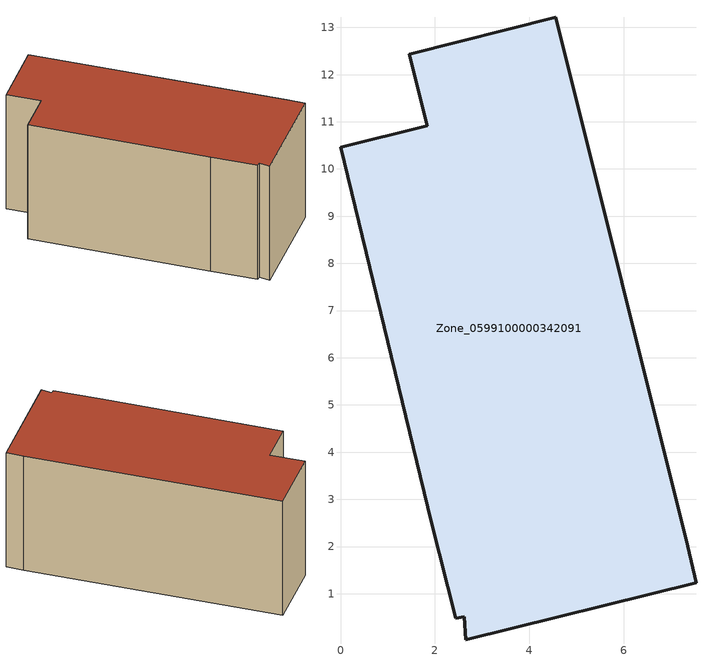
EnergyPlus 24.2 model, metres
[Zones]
Zone_0599100000342091
 floor ground (C_G): 2.65,0.02 2.62,0.51 2.44,0.48 1.93,2.52 0,10.46 1.84,10.92 1.46,12.44 4.56,13.22 7.36,2.01 7.53,1.23 z0
 wall outside (C_F): 2.44,0.48 2.62,0.51 2.65,0.02 7.53,1.23 7.36,2.01 4.56,13.22 1.46,12.44 1.84,10.92 0,10.46 1.93,2.52 2.44,0.48 z0:5.85
 roof outside (C_R): 2.62,0.51 2.65,0.02 7.53,1.23 7.36,2.01 4.56,13.22 1.46,12.44 1.84,10.92 0,10.46 1.93,2.52 2.44,0.48 z5.85
[BUILDING]
Pand.0599100000342091: North Axis=0; Terrain=City; Loads Convergence Tolerance Value=0.04; Temperature Convergence Tolerance Value=0.4; Solar Distribution=FullExterior; Maximum Number of Warmup Days=25; Minimum Number of Warmup Days=1
[Site:Location]
Rotterdam.The.Hague.AP_ZH_NLD Design_Conditions: Latitude=51.96; Longitude=4.45; Time Zone=1; Elevation=-4.5
[SITE:GROUNDTEMPERATURE:BUILDINGSURFACE]
18, 18, 18, 18, 18, 18, 18, 18, 18, 18, 18, 18
[MATERIAL] Thermal Absorptance=0.9; Solar Absorptance=0.7; Visible Absorptance=0.7
Name | Roughness | Thickness | Conductivity | Density | Specific Heat
G.TI.1992-2005 | MediumSmooth | 0.15 | 0.06 | 540 | 1210
F.TI.1992-2005 | Rough | 0.3 | 0.12 | 1920 | 840
R.TI.1992-2005 | MediumRough | 0.2 | 0.08 | 1500 | 1000
[CONSTRUCTION]
C_G: G.TI.1992-2005
C_F: F.TI.1992-2005
C_R: R.TI.1992-2005
[ZONE]
Zone_0599100000342091: Type=1; Multiplier=1; Ceiling Height=Autocalculate; Volume=Autocalculate; Floor Area=autocalculate; Part of Total Floor Area=Yes
[ZONEINFILTRATION:DESIGNFLOWRATE]
Infil_Zone_0599100000342091: Zone or ZoneList or Space or SpaceList=Zone_0599100000342091; Schedule=AlwaysOn; Design Flow Rate Calculation Method=Flow/Area; Flow Rate per Floor Area=0.0015; Constant Term Coefficient=1; Temperature Term Coefficient=0; Velocity Term Coefficient=0; Velocity Squared Term Coefficient=0
[HVACTEMPLATE:ZONE:IDEALLOADSAIRSYSTEM]
Zone_0599100000342091: Maximum Heating Supply Air Temperature=50; Minimum Cooling Supply Air Temperature=13; Maximum Heating Supply Air Humidity Ratio=0.0156; Minimum Cooling Supply Air Humidity Ratio=0.0077; Heating Limit=NoLimit; Cooling Limit=NoLimit; Dehumidification Control Type=ConstantSensibleHeatRatio; Cooling Sensible Heat Ratio=0.7; Dehumidification Setpoint=60; Humidification Control Type=None; Humidification Setpoint=30; Outdoor Air Method=None; Outdoor Air Flow Rate per Person=0.00944; Outdoor Air Flow Rate per Zone Floor Area=0; Outdoor Air Flow Rate per Zone=0; Demand Controlled Ventilation Type=None; Outdoor Air Economizer Type=NoEconomizer; Heat Recovery Type=None; Sensible Heat Recovery Effectiveness=0.7; Latent Heat Recovery Effectiveness=0.65
[ZONECONTROL:THERMOSTAT]
ThermostatControl_Zone_0599100000342091: Zone or ZoneList=Zone_0599100000342091; Control Type Schedule=DualSetpointControlType; Control 1=Thermostat_Zone_0599100000342091; Temperature Difference Between Cutout And Setpoint=0
[THERMOSTATSETPOINT:DUALSETPOINT]
Thermostat_Zone_0599100000342091: Heating Setpoint Temperature Schedule=HeatingSetpoint_Zone_0599100000342091; Cooling Setpoint Temperature Schedule=CoolingSetpoint_Zone_0599100000342091
[SCHEDULE:COMPACT]
HeatingSetpoint_Zone_0599100000342091: Through: 12/31, For: AllDays, Until: 24:00, 21
CoolingSetpoint_Zone_0599100000342091: Through: 12/31, For: AllDays, Until: 24:00, 24
DualSetpointControlType: Through: 12/31, For: AllDays, Until: 24:00, 4
AlwaysOn: Through: 12/31, For: AllDays, Until: 24:00, 1
